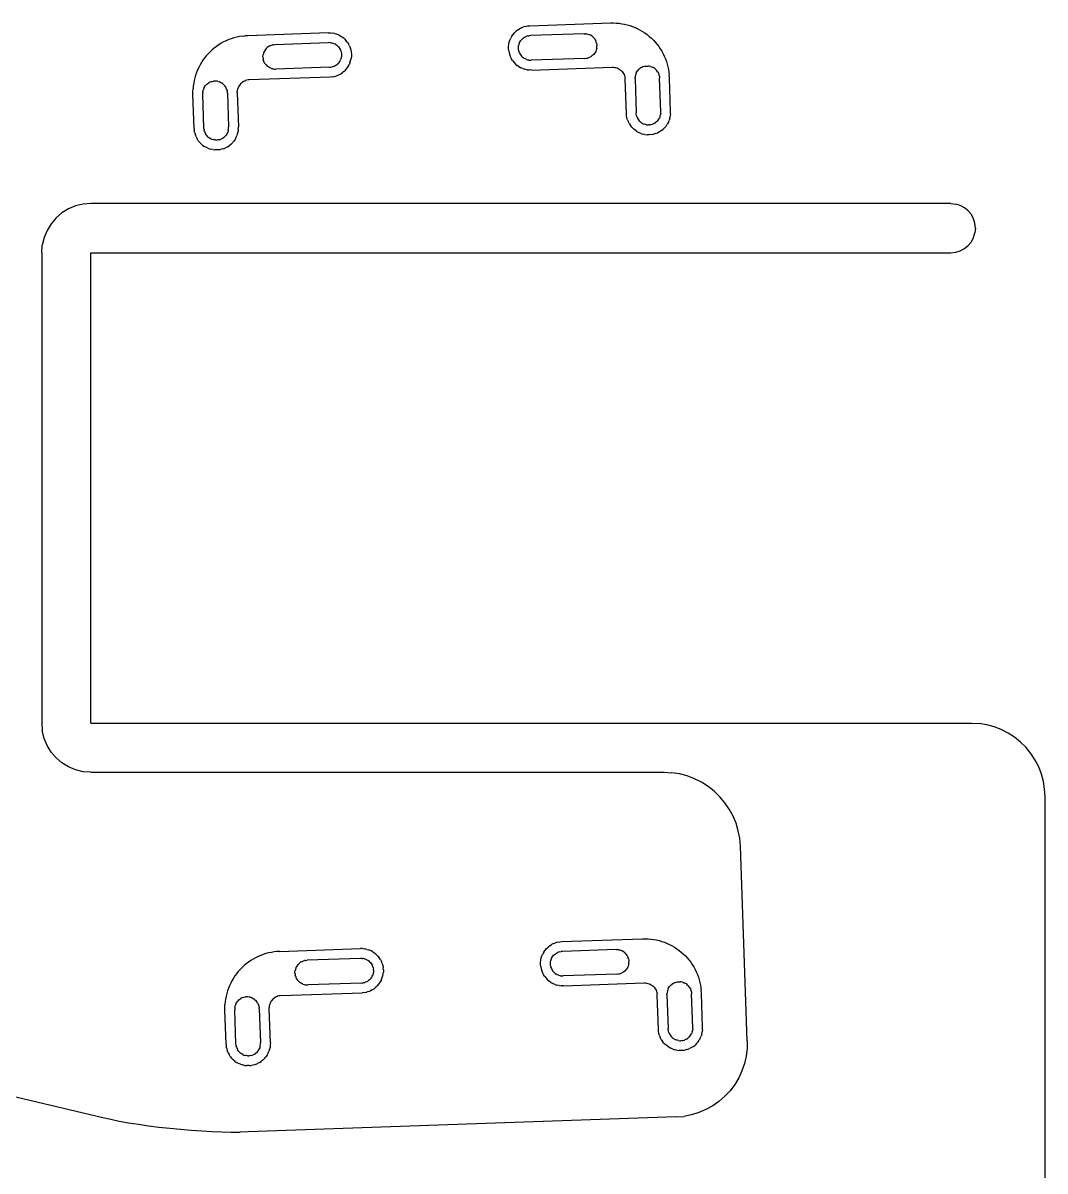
# Model space of a CAD drawing. Extents: x -45 to 62, y -48 to 31.
# Drawn here: x -27.38 to -6.58, y -13.68 to 9.67 of the extents above; entities that cross this region are included whole.
import ezdxf

# ---------------------------------------------------------------- set-up
doc = ezdxf.new("R2010")
doc.units = 0

msp = doc.modelspace()

# ---------------------------------------------------------------- linework, layer by layer
for p, q in [((-17.237, 9.576), (-17.276, 9.555)), ((-17.237, 9.576), (-17.196, 9.592)), ((-17.154, 9.604), (-17.196, 9.592)), ((-17.154, 9.604), (-17.11, 9.612)), ((-17.11, 9.612), (-17.066, 9.616)), ((-17.066, 9.616), (-15.422, 9.673)), ((-15.422, 9.673), (-15.366, 9.674)), ((-15.366, 9.674), (-15.309, 9.672)), ((-15.309, 9.672), (-15.252, 9.667)), ((-15.252, 9.667), (-15.196, 9.659)), ((-15.196, 9.659), (-15.141, 9.648)), ((-15.141, 9.648), (-15.085, 9.635)), ((-15.085, 9.635), (-15.031, 9.619)), ((-15.031, 9.619), (-14.977, 9.601)), ((-14.977, 9.601), (-14.925, 9.58)), ((-14.925, 9.58), (-14.873, 9.556)), ((-23.141, 9.354), (-23.194, 9.334)), ((-23.087, 9.371), (-23.141, 9.354)), ((-23.032, 9.385), (-23.087, 9.371)), ((-22.977, 9.397), (-23.032, 9.385)), ((-22.921, 9.406), (-22.977, 9.397)), ((-22.921, 9.406), (-22.864, 9.412)), ((-22.808, 9.415), (-22.864, 9.412)), ((-21.164, 9.473), (-22.808, 9.415)), ((-21.164, 9.473), (-21.12, 9.472)), ((-21.12, 9.472), (-21.076, 9.467)), ((-21.032, 9.458), (-21.076, 9.467)), ((-21.032, 9.458), (-20.991, 9.444)), ((-20.95, 9.427), (-20.991, 9.444)), ((-20.95, 9.427), (-20.911, 9.406)), ((-20.911, 9.406), (-20.875, 9.381)), ((-20.841, 9.352), (-20.875, 9.381)), ((-20.841, 9.352), (-20.81, 9.32)), ((-17.472, 9.324), (-17.455, 9.364)), ((-17.433, 9.403), (-17.455, 9.364)), ((-17.433, 9.403), (-17.408, 9.439)), ((-17.408, 9.439), (-17.38, 9.473)), ((-17.38, 9.473), (-17.348, 9.504)), ((-17.313, 9.531), (-17.348, 9.504)), ((-17.313, 9.531), (-17.276, 9.555)), ((-17.233, 9.336), (-17.216, 9.353)), ((-17.216, 9.353), (-17.196, 9.369)), ((-17.196, 9.369), (-17.176, 9.382)), ((-17.176, 9.382), (-17.154, 9.393)), ((-17.131, 9.402), (-17.154, 9.393)), ((-17.108, 9.409), (-17.131, 9.402)), ((-17.108, 9.409), (-17.084, 9.414)), ((-17.054, 9.416), (-17.084, 9.414)), ((-15.965, 9.454), (-17.054, 9.416)), ((-15.965, 9.454), (-15.935, 9.454)), ((-15.911, 9.451), (-15.935, 9.454)), ((-15.911, 9.451), (-15.887, 9.446)), ((-15.887, 9.446), (-15.864, 9.438)), ((-15.864, 9.438), (-15.841, 9.429)), ((-15.82, 9.417), (-15.841, 9.429)), ((-15.8, 9.403), (-15.82, 9.417)), ((-15.8, 9.403), (-15.781, 9.387)), ((-15.764, 9.37), (-15.781, 9.387)), ((-15.748, 9.35), (-15.764, 9.37)), ((-15.735, 9.33), (-15.748, 9.35)), ((-14.873, 9.556), (-14.823, 9.53)), ((-14.823, 9.53), (-14.774, 9.501)), ((-14.774, 9.501), (-14.727, 9.47)), ((-14.727, 9.47), (-14.681, 9.437)), ((-14.681, 9.437), (-14.637, 9.401)), ((-14.637, 9.401), (-14.594, 9.364)), ((-14.594, 9.364), (-14.554, 9.324)), ((-23.531, 9.128), (-23.572, 9.089)), ((-23.487, 9.164), (-23.531, 9.128)), ((-23.442, 9.198), (-23.487, 9.164)), ((-23.395, 9.23), (-23.442, 9.198)), ((-23.347, 9.26), (-23.395, 9.23)), ((-23.297, 9.287), (-23.347, 9.26)), ((-23.246, 9.312), (-23.297, 9.287)), ((-23.194, 9.334), (-23.246, 9.312)), ((-22.46, 9.116), (-22.472, 9.095)), ((-22.446, 9.136), (-22.46, 9.116)), ((-22.43, 9.155), (-22.446, 9.136)), ((-22.43, 9.155), (-22.412, 9.172)), ((-22.393, 9.187), (-22.412, 9.172)), ((-22.373, 9.201), (-22.393, 9.187)), ((-22.373, 9.201), (-22.351, 9.212)), ((-22.351, 9.212), (-22.328, 9.221)), ((-22.328, 9.221), (-22.305, 9.228)), ((-22.28, 9.232), (-22.305, 9.228)), ((-22.28, 9.232), (-22.251, 9.235)), ((-22.251, 9.235), (-21.162, 9.273)), ((-21.132, 9.272), (-21.162, 9.273)), ((-21.108, 9.269), (-21.132, 9.272)), ((-21.108, 9.269), (-21.084, 9.264)), ((-21.061, 9.257), (-21.084, 9.264)), ((-21.061, 9.257), (-21.038, 9.247)), ((-21.017, 9.235), (-21.038, 9.247)), ((-21.017, 9.235), (-20.996, 9.221)), ((-20.978, 9.206), (-20.996, 9.221)), ((-20.978, 9.206), (-20.961, 9.188)), ((-20.961, 9.188), (-20.945, 9.169)), ((-20.945, 9.169), (-20.932, 9.148)), ((-20.932, 9.148), (-20.921, 9.127)), ((-20.912, 9.104), (-20.921, 9.127)), ((-20.783, 9.286), (-20.81, 9.32)), ((-20.783, 9.286), (-20.759, 9.249)), ((-20.739, 9.21), (-20.759, 9.249)), ((-20.739, 9.21), (-20.722, 9.169)), ((-20.722, 9.169), (-20.71, 9.126)), ((-20.71, 9.126), (-20.702, 9.083)), ((-17.5, 9.194), (-17.495, 9.238)), ((-17.5, 9.15), (-17.5, 9.194)), ((-17.497, 9.106), (-17.5, 9.15)), ((-17.495, 9.238), (-17.485, 9.282)), ((-17.485, 9.282), (-17.472, 9.324)), ((-17.3, 9.182), (-17.297, 9.206)), ((-17.3, 9.157), (-17.3, 9.182)), ((-17.298, 9.133), (-17.3, 9.157)), ((-17.294, 9.109), (-17.298, 9.133)), ((-17.297, 9.206), (-17.292, 9.23)), ((-17.294, 9.109), (-17.287, 9.085)), ((-17.284, 9.254), (-17.292, 9.23)), ((-17.284, 9.254), (-17.275, 9.276)), ((-17.275, 9.276), (-17.263, 9.297)), ((-17.263, 9.297), (-17.249, 9.318)), ((-17.249, 9.318), (-17.233, 9.336)), ((-15.735, 9.33), (-15.724, 9.308)), ((-15.717, 9.117), (-15.727, 9.094)), ((-15.715, 9.285), (-15.724, 9.308)), ((-15.71, 9.14), (-15.717, 9.117)), ((-15.708, 9.262), (-15.715, 9.285)), ((-15.705, 9.164), (-15.71, 9.14)), ((-15.708, 9.262), (-15.704, 9.238)), ((-15.705, 9.164), (-15.702, 9.189)), ((-15.704, 9.238), (-15.702, 9.213)), ((-15.702, 9.189), (-15.702, 9.213)), ((-14.554, 9.324), (-14.515, 9.282)), ((-14.515, 9.282), (-14.479, 9.239)), ((-14.479, 9.239), (-14.445, 9.194)), ((-14.445, 9.194), (-14.413, 9.147)), ((-14.413, 9.147), (-14.383, 9.099)), ((-23.719, 8.916), (-23.75, 8.869)), ((-23.685, 8.962), (-23.719, 8.916)), ((-23.65, 9.006), (-23.685, 8.962)), ((-23.612, 9.049), (-23.65, 9.006)), ((-23.572, 9.089), (-23.612, 9.049)), ((-22.497, 9), (-22.494, 9.025)), ((-22.497, 8.976), (-22.497, 9)), ((-22.497, 8.976), (-22.495, 8.951)), ((-22.495, 8.951), (-22.49, 8.927)), ((-22.489, 9.049), (-22.494, 9.025)), ((-22.484, 8.904), (-22.49, 8.927)), ((-22.481, 9.072), (-22.489, 9.049)), ((-22.475, 8.881), (-22.484, 8.904)), ((-22.481, 9.072), (-22.472, 9.095)), ((-22.463, 8.859), (-22.475, 8.881)), ((-20.95, 8.871), (-20.936, 8.892)), ((-20.936, 8.892), (-20.924, 8.913)), ((-20.924, 8.913), (-20.914, 8.935)), ((-20.907, 8.959), (-20.914, 8.935)), ((-20.912, 9.104), (-20.905, 9.08)), ((-20.907, 8.959), (-20.902, 8.983)), ((-20.905, 9.08), (-20.9, 9.056)), ((-20.899, 9.007), (-20.902, 8.983)), ((-20.9, 9.056), (-20.898, 9.032)), ((-20.898, 9.032), (-20.899, 9.007)), ((-20.727, 8.865), (-20.713, 8.907)), ((-20.713, 8.907), (-20.704, 8.951)), ((-20.699, 8.995), (-20.704, 8.951)), ((-20.702, 9.083), (-20.698, 9.039)), ((-20.698, 9.039), (-20.699, 8.995)), ((-17.497, 9.106), (-17.489, 9.063)), ((-17.489, 9.063), (-17.476, 9.02)), ((-17.476, 9.02), (-17.46, 8.979)), ((-17.46, 8.979), (-17.44, 8.94)), ((-17.416, 8.903), (-17.44, 8.94)), ((-17.416, 8.903), (-17.388, 8.869)), ((-17.278, 9.062), (-17.287, 9.085)), ((-17.278, 9.062), (-17.267, 9.041)), ((-17.267, 9.041), (-17.253, 9.02)), ((-17.253, 9.02), (-17.238, 9.001)), ((-17.238, 9.001), (-17.221, 8.983)), ((-17.221, 8.983), (-17.202, 8.968)), ((-17.202, 8.968), (-17.182, 8.954)), ((-17.16, 8.942), (-17.182, 8.954)), ((-17.138, 8.932), (-17.16, 8.942)), ((-17.138, 8.932), (-17.115, 8.925)), ((-17.091, 8.92), (-17.115, 8.925)), ((-17.091, 8.92), (-17.066, 8.917)), ((-17.066, 8.917), (-17.037, 8.916)), ((-15.947, 8.954), (-17.037, 8.916)), ((-15.947, 8.954), (-15.918, 8.957)), ((-15.918, 8.957), (-15.894, 8.961)), ((-15.894, 8.961), (-15.87, 8.968)), ((-15.87, 8.968), (-15.848, 8.977)), ((-15.826, 8.988), (-15.848, 8.977)), ((-15.805, 9.002), (-15.826, 8.988)), ((-15.786, 9.017), (-15.805, 9.002)), ((-15.768, 9.034), (-15.786, 9.017)), ((-15.753, 9.053), (-15.768, 9.034)), ((-15.739, 9.073), (-15.753, 9.053)), ((-15.727, 9.094), (-15.739, 9.073)), ((-14.383, 9.099), (-14.356, 9.049)), ((-14.356, 9.049), (-14.331, 8.998)), ((-14.331, 8.998), (-14.309, 8.946)), ((-14.309, 8.946), (-14.289, 8.893)), ((-14.289, 8.893), (-14.272, 8.838)), ((-23.849, 8.665), (-23.868, 8.612)), ((-23.828, 8.718), (-23.849, 8.665)), ((-23.804, 8.77), (-23.828, 8.718)), ((-23.778, 8.82), (-23.804, 8.77)), ((-23.75, 8.869), (-23.778, 8.82)), ((-22.45, 8.839), (-22.463, 8.859)), ((-22.435, 8.819), (-22.45, 8.839)), ((-22.435, 8.819), (-22.418, 8.802)), ((-22.399, 8.786), (-22.418, 8.802)), ((-22.379, 8.772), (-22.399, 8.786)), ((-22.357, 8.76), (-22.379, 8.772)), ((-22.335, 8.751), (-22.357, 8.76)), ((-22.335, 8.751), (-22.312, 8.743)), ((-22.288, 8.738), (-22.312, 8.743)), ((-22.288, 8.738), (-22.263, 8.735)), ((-22.263, 8.735), (-22.234, 8.735)), ((-21.144, 8.773), (-22.234, 8.735)), ((-21.144, 8.773), (-21.115, 8.775)), ((-21.115, 8.775), (-21.091, 8.78)), ((-21.067, 8.787), (-21.091, 8.78)), ((-21.067, 8.787), (-21.045, 8.796)), ((-21.023, 8.807), (-21.045, 8.796)), ((-21.023, 8.807), (-21.002, 8.82)), ((-21.002, 8.82), (-20.983, 8.836)), ((-20.965, 8.853), (-20.983, 8.836)), ((-20.965, 8.853), (-20.95, 8.871)), ((-20.922, 8.634), (-20.885, 8.658)), ((-20.851, 8.685), (-20.885, 8.658)), ((-20.851, 8.685), (-20.819, 8.716)), ((-20.819, 8.716), (-20.79, 8.75)), ((-20.79, 8.75), (-20.765, 8.786)), ((-20.765, 8.786), (-20.744, 8.825)), ((-20.727, 8.865), (-20.744, 8.825)), ((-17.388, 8.869), (-17.357, 8.837)), ((-17.357, 8.837), (-17.324, 8.808)), ((-17.287, 8.783), (-17.324, 8.808)), ((-17.287, 8.783), (-17.249, 8.762)), ((-17.208, 8.745), (-17.249, 8.762)), ((-17.208, 8.745), (-17.166, 8.731)), ((-17.123, 8.722), (-17.166, 8.731)), ((-17.123, 8.722), (-17.079, 8.717)), ((-17.035, 8.716), (-17.079, 8.717)), ((-17.035, 8.716), (-15.391, 8.774)), ((-15.391, 8.774), (-15.366, 8.773)), ((-15.366, 8.773), (-15.341, 8.771)), ((-15.341, 8.771), (-15.316, 8.765)), ((-15.316, 8.765), (-15.293, 8.758)), ((-15.293, 8.758), (-15.27, 8.748)), ((-15.27, 8.748), (-15.248, 8.736)), ((-15.248, 8.736), (-15.227, 8.722)), ((-15.227, 8.722), (-15.208, 8.705)), ((-15.208, 8.705), (-15.191, 8.687)), ((-15.191, 8.687), (-15.175, 8.668)), ((-15.175, 8.668), (-15.161, 8.647)), ((-15.161, 8.647), (-15.15, 8.625)), ((-14.902, 8.658), (-14.911, 8.636)), ((-14.902, 8.658), (-14.89, 8.68)), ((-14.89, 8.68), (-14.876, 8.7)), ((-14.86, 8.719), (-14.876, 8.7)), ((-14.843, 8.736), (-14.86, 8.719)), ((-14.843, 8.736), (-14.823, 8.751)), ((-14.803, 8.765), (-14.823, 8.751)), ((-14.803, 8.765), (-14.781, 8.776)), ((-14.758, 8.785), (-14.781, 8.776)), ((-14.758, 8.785), (-14.735, 8.792)), ((-14.735, 8.792), (-14.711, 8.796)), ((-14.711, 8.796), (-14.686, 8.798)), ((-14.686, 8.798), (-14.662, 8.798)), ((-14.637, 8.795), (-14.662, 8.798)), ((-14.613, 8.79), (-14.637, 8.795)), ((-14.613, 8.79), (-14.59, 8.782)), ((-14.59, 8.782), (-14.568, 8.773)), ((-14.546, 8.761), (-14.568, 8.773)), ((-14.526, 8.747), (-14.546, 8.761)), ((-14.507, 8.731), (-14.526, 8.747)), ((-14.507, 8.731), (-14.49, 8.714)), ((-14.475, 8.694), (-14.49, 8.714)), ((-14.461, 8.674), (-14.475, 8.694)), ((-14.461, 8.674), (-14.45, 8.652)), ((-14.45, 8.652), (-14.441, 8.629)), ((-14.272, 8.838), (-14.258, 8.784)), ((-14.258, 8.784), (-14.246, 8.728)), ((-14.246, 8.728), (-14.237, 8.672)), ((-14.237, 8.672), (-14.231, 8.616)), ((-23.907, 8.447), (-23.915, 8.39)), ((-23.897, 8.502), (-23.907, 8.447)), ((-23.884, 8.557), (-23.897, 8.502)), ((-23.868, 8.612), (-23.884, 8.557)), ((-23.655, 8.412), (-23.671, 8.393)), ((-23.655, 8.412), (-23.637, 8.429)), ((-23.637, 8.429), (-23.618, 8.444)), ((-23.618, 8.444), (-23.598, 8.457)), ((-23.576, 8.469), (-23.598, 8.457)), ((-23.553, 8.478), (-23.576, 8.469)), ((-23.553, 8.478), (-23.529, 8.484)), ((-23.529, 8.484), (-23.505, 8.489)), ((-23.481, 8.491), (-23.505, 8.489)), ((-23.456, 8.491), (-23.481, 8.491)), ((-23.432, 8.488), (-23.456, 8.491)), ((-23.408, 8.483), (-23.432, 8.488)), ((-23.408, 8.483), (-23.385, 8.475)), ((-23.362, 8.466), (-23.385, 8.475)), ((-23.362, 8.466), (-23.341, 8.454)), ((-23.321, 8.44), (-23.341, 8.454)), ((-23.321, 8.44), (-23.302, 8.424)), ((-23.302, 8.424), (-23.285, 8.406)), ((-22.97, 8.416), (-22.984, 8.395)), ((-22.954, 8.435), (-22.97, 8.416)), ((-22.936, 8.452), (-22.954, 8.435)), ((-22.916, 8.468), (-22.936, 8.452)), ((-22.895, 8.482), (-22.916, 8.468)), ((-22.873, 8.493), (-22.895, 8.482)), ((-22.873, 8.493), (-22.85, 8.502)), ((-22.826, 8.509), (-22.85, 8.502)), ((-22.801, 8.514), (-22.826, 8.509)), ((-22.776, 8.516), (-22.801, 8.514)), ((-21.132, 8.573), (-22.776, 8.516)), ((-21.088, 8.577), (-21.132, 8.573)), ((-21.088, 8.577), (-21.045, 8.585)), ((-21.045, 8.585), (-21.003, 8.597)), ((-20.961, 8.613), (-21.003, 8.597)), ((-20.922, 8.634), (-20.961, 8.613)), ((-15.15, 8.625), (-15.141, 8.601)), ((-15.141, 8.601), (-15.134, 8.577)), ((-15.134, 8.577), (-15.129, 8.553)), ((-15.127, 8.528), (-15.129, 8.553)), ((-15.103, 7.833), (-15.127, 8.528)), ((-14.924, 8.589), (-14.927, 8.564)), ((-14.927, 8.535), (-14.927, 8.564)), ((-14.927, 8.535), (-14.903, 7.845)), ((-14.919, 8.613), (-14.924, 8.589)), ((-14.911, 8.636), (-14.919, 8.613)), ((-14.434, 8.606), (-14.441, 8.629)), ((-14.434, 8.606), (-14.43, 8.582)), ((-14.43, 8.582), (-14.427, 8.552)), ((-14.403, 7.863), (-14.427, 8.552)), ((-14.228, 8.559), (-14.231, 8.616)), ((-14.203, 7.865), (-14.228, 8.559)), ((-23.922, 8.277), (-23.92, 8.334)), ((-23.922, 8.221), (-23.922, 8.277)), ((-23.897, 7.526), (-23.922, 8.221)), ((-23.915, 8.39), (-23.92, 8.334)), ((-23.722, 8.228), (-23.721, 8.257)), ((-23.698, 7.538), (-23.722, 8.228)), ((-23.719, 8.282), (-23.721, 8.257)), ((-23.719, 8.282), (-23.714, 8.305)), ((-23.706, 8.329), (-23.714, 8.305)), ((-23.696, 8.351), (-23.706, 8.329)), ((-23.696, 8.351), (-23.685, 8.373)), ((-23.685, 8.373), (-23.671, 8.393)), ((-23.269, 8.387), (-23.285, 8.406)), ((-23.256, 8.367), (-23.269, 8.387)), ((-23.256, 8.367), (-23.245, 8.345)), ((-23.236, 8.322), (-23.245, 8.345)), ((-23.236, 8.322), (-23.229, 8.299)), ((-23.229, 8.299), (-23.225, 8.275)), ((-23.222, 8.245), (-23.225, 8.275)), ((-23.222, 8.245), (-23.198, 7.555)), ((-23.019, 8.302), (-23.022, 8.277)), ((-23.022, 8.252), (-23.022, 8.277)), ((-23.022, 8.252), (-22.998, 7.558)), ((-23.014, 8.326), (-23.019, 8.302)), ((-23.006, 8.35), (-23.014, 8.326)), ((-22.996, 8.373), (-23.006, 8.35)), ((-22.984, 8.395), (-22.996, 8.373)), ((-15.099, 7.789), (-15.103, 7.833)), ((-15.091, 7.746), (-15.099, 7.789)), ((-15.079, 7.703), (-15.091, 7.746)), ((-14.901, 7.816), (-14.903, 7.845)), ((-14.896, 7.792), (-14.901, 7.816)), ((-14.889, 7.768), (-14.896, 7.792)), ((-14.889, 7.768), (-14.88, 7.745)), ((-14.88, 7.745), (-14.869, 7.724)), ((-14.869, 7.724), (-14.856, 7.703)), ((-14.455, 7.697), (-14.441, 7.717)), ((-14.441, 7.717), (-14.429, 7.739)), ((-14.419, 7.761), (-14.429, 7.739)), ((-14.412, 7.785), (-14.419, 7.761)), ((-14.412, 7.785), (-14.407, 7.809)), ((-14.404, 7.833), (-14.407, 7.809)), ((-14.404, 7.833), (-14.403, 7.863)), ((-14.218, 7.733), (-14.232, 7.691)), ((-14.218, 7.733), (-14.209, 7.777)), ((-14.204, 7.82), (-14.209, 7.777)), ((-14.204, 7.82), (-14.203, 7.865)), ((-23.897, 7.526), (-23.894, 7.482)), ((-23.886, 7.439), (-23.894, 7.482)), ((-23.695, 7.509), (-23.698, 7.538)), ((-23.695, 7.509), (-23.691, 7.485)), ((-23.684, 7.461), (-23.691, 7.485)), ((-23.206, 7.478), (-23.214, 7.454)), ((-23.206, 7.478), (-23.201, 7.502)), ((-23.201, 7.502), (-23.198, 7.526)), ((-23.198, 7.526), (-23.198, 7.555)), ((-22.999, 7.513), (-23.004, 7.469)), ((-22.999, 7.513), (-22.998, 7.558)), ((-15.079, 7.703), (-15.063, 7.662)), ((-15.042, 7.623), (-15.063, 7.662)), ((-15.042, 7.623), (-15.018, 7.586)), ((-14.991, 7.551), (-15.018, 7.586)), ((-14.991, 7.551), (-14.971, 7.531)), ((-14.971, 7.531), (-14.96, 7.52)), ((-14.926, 7.491), (-14.96, 7.52)), ((-14.89, 7.466), (-14.926, 7.491)), ((-14.856, 7.703), (-14.84, 7.684)), ((-14.827, 7.67), (-14.84, 7.684)), ((-14.827, 7.67), (-14.823, 7.666)), ((-14.823, 7.666), (-14.805, 7.65)), ((-14.805, 7.65), (-14.785, 7.637)), ((-14.785, 7.637), (-14.763, 7.625)), ((-14.763, 7.625), (-14.741, 7.615)), ((-14.717, 7.608), (-14.741, 7.615)), ((-14.693, 7.602), (-14.717, 7.608)), ((-14.693, 7.602), (-14.669, 7.6)), ((-14.669, 7.6), (-14.644, 7.599)), ((-14.62, 7.601), (-14.644, 7.599)), ((-14.62, 7.601), (-14.596, 7.606)), ((-14.596, 7.606), (-14.572, 7.613)), ((-14.55, 7.622), (-14.572, 7.613)), ((-14.528, 7.633), (-14.55, 7.622)), ((-14.528, 7.633), (-14.507, 7.646)), ((-14.488, 7.661), (-14.507, 7.646)), ((-14.47, 7.679), (-14.488, 7.661)), ((-14.47, 7.679), (-14.455, 7.697)), ((-14.39, 7.484), (-14.427, 7.46)), ((-14.39, 7.484), (-14.356, 7.511)), ((-14.324, 7.542), (-14.356, 7.511)), ((-14.324, 7.542), (-14.295, 7.576)), ((-14.295, 7.576), (-14.27, 7.612)), ((-14.249, 7.651), (-14.27, 7.612)), ((-14.249, 7.651), (-14.232, 7.691)), ((-23.886, 7.439), (-23.873, 7.396)), ((-23.857, 7.355), (-23.873, 7.396)), ((-23.857, 7.355), (-23.837, 7.316)), ((-23.813, 7.279), (-23.837, 7.316)), ((-23.813, 7.279), (-23.785, 7.244)), ((-23.785, 7.244), (-23.755, 7.213)), ((-23.684, 7.461), (-23.675, 7.438)), ((-23.675, 7.438), (-23.664, 7.416)), ((-23.65, 7.396), (-23.664, 7.416)), ((-23.635, 7.377), (-23.65, 7.396)), ((-23.618, 7.359), (-23.635, 7.377)), ((-23.618, 7.359), (-23.599, 7.343)), ((-23.599, 7.343), (-23.579, 7.329)), ((-23.558, 7.318), (-23.579, 7.329)), ((-23.558, 7.318), (-23.535, 7.308)), ((-23.535, 7.308), (-23.512, 7.3)), ((-23.488, 7.295), (-23.512, 7.3)), ((-23.463, 7.293), (-23.488, 7.295)), ((-23.463, 7.293), (-23.439, 7.292)), ((-23.415, 7.294), (-23.439, 7.292)), ((-23.39, 7.299), (-23.415, 7.294)), ((-23.39, 7.299), (-23.367, 7.305)), ((-23.367, 7.305), (-23.344, 7.315)), ((-23.322, 7.326), (-23.344, 7.315)), ((-23.302, 7.339), (-23.322, 7.326)), ((-23.283, 7.354), (-23.302, 7.339)), ((-23.265, 7.371), (-23.283, 7.354)), ((-23.261, 7.376), (-23.265, 7.371)), ((-23.261, 7.376), (-23.249, 7.39)), ((-23.235, 7.41), (-23.249, 7.39)), ((-23.223, 7.432), (-23.235, 7.41)), ((-23.214, 7.454), (-23.223, 7.432)), ((-23.119, 7.235), (-23.109, 7.247)), ((-23.109, 7.247), (-23.09, 7.269)), ((-23.065, 7.305), (-23.09, 7.269)), ((-23.065, 7.305), (-23.044, 7.344)), ((-23.044, 7.344), (-23.026, 7.384)), ((-23.013, 7.426), (-23.026, 7.384)), ((-23.013, 7.426), (-23.004, 7.469)), ((-14.89, 7.466), (-14.851, 7.445)), ((-14.811, 7.427), (-14.851, 7.445)), ((-14.811, 7.427), (-14.769, 7.414)), ((-14.725, 7.405), (-14.769, 7.414)), ((-14.725, 7.405), (-14.682, 7.4)), ((-14.637, 7.399), (-14.682, 7.4)), ((-14.593, 7.403), (-14.637, 7.399)), ((-14.593, 7.403), (-14.55, 7.411)), ((-14.508, 7.423), (-14.55, 7.411)), ((-14.508, 7.423), (-14.466, 7.439)), ((-14.427, 7.46), (-14.466, 7.439)), ((-23.721, 7.184), (-23.755, 7.213)), ((-23.721, 7.184), (-23.684, 7.159)), ((-23.646, 7.138), (-23.684, 7.159)), ((-23.605, 7.12), (-23.646, 7.138)), ((-23.605, 7.12), (-23.563, 7.107)), ((-23.52, 7.098), (-23.563, 7.107)), ((-23.52, 7.098), (-23.476, 7.093)), ((-23.432, 7.092), (-23.476, 7.093)), ((-23.388, 7.096), (-23.432, 7.092)), ((-23.388, 7.096), (-23.345, 7.104)), ((-23.302, 7.116), (-23.345, 7.104)), ((-23.302, 7.116), (-23.261, 7.132)), ((-23.222, 7.153), (-23.261, 7.132)), ((-23.222, 7.153), (-23.185, 7.177)), ((-23.15, 7.204), (-23.185, 7.177)), ((-23.119, 7.235), (-23.15, 7.204)), ((-26.454, 5.891), (-26.588, 5.809)), ((-26.309, 5.951), (-26.454, 5.891)), ((-26.156, 5.988), (-26.309, 5.951)), ((-26, 6), (-26.156, 5.988)), ((-8.5, 6), (-26, 6)), ((-8.5, 6), (-8.402, 5.99)), ((-8.309, 5.962), (-8.402, 5.99)), ((-8.222, 5.916), (-8.309, 5.962)), ((-8.146, 5.854), (-8.222, 5.916)), ((-8.084, 5.778), (-8.146, 5.854)), ((-26.707, 5.707), (-26.809, 5.588)), ((-26.588, 5.809), (-26.707, 5.707)), ((-8.038, 5.691), (-8.084, 5.778)), ((-8.01, 5.598), (-8.038, 5.691)), ((-26.891, 5.454), (-26.951, 5.309)), ((-26.809, 5.588), (-26.891, 5.454)), ((-8.038, 5.309), (-8.01, 5.402)), ((-8, 5.5), (-8.01, 5.598)), ((-8, 5.5), (-8.01, 5.402)), ((-27, 5), (-26.988, 5.156)), ((-26.951, 5.309), (-26.988, 5.156)), ((-8.222, 5.084), (-8.146, 5.146)), ((-8.146, 5.146), (-8.084, 5.222)), ((-8.084, 5.222), (-8.038, 5.309)), ((-27, 5), (-27, -4.57)), ((-26, -4.57), (-26, 5)), ((-26, 5), (-8.5, 5)), ((-8.5, 5), (-8.402, 5.01)), ((-8.402, 5.01), (-8.309, 5.038)), ((-8.309, 5.038), (-8.222, 5.084)), ((-27, -4.57), (-26.988, -4.726)), ((-26, -4.57), (-8.084, -4.57)), ((-8.084, -4.57), (-7.927, -4.578)), ((-7.772, -4.603), (-7.927, -4.578)), ((-7.621, -4.643), (-7.772, -4.603)), ((-7.474, -4.7), (-7.621, -4.643)), ((-26.951, -4.879), (-26.988, -4.726)), ((-26.891, -5.024), (-26.951, -4.879)), ((-7.334, -4.771), (-7.474, -4.7)), ((-7.203, -4.856), (-7.334, -4.771)), ((-7.081, -4.955), (-7.203, -4.856)), ((-26.809, -5.158), (-26.891, -5.024)), ((-6.97, -5.066), (-7.081, -4.955)), ((-6.871, -5.188), (-6.97, -5.066)), ((-26.707, -5.277), (-26.809, -5.158)), ((-26.588, -5.379), (-26.707, -5.277)), ((-6.785, -5.32), (-6.871, -5.188)), ((-6.714, -5.46), (-6.785, -5.32)), ((-26.454, -5.461), (-26.588, -5.379)), ((-26.309, -5.521), (-26.454, -5.461)), ((-26.156, -5.558), (-26.309, -5.521)), ((-26, -5.57), (-26.156, -5.558)), ((-26, -5.57), (-14.334, -5.57)), ((-14.334, -5.57), (-14.177, -5.578)), ((-14.021, -5.603), (-14.177, -5.578)), ((-13.868, -5.643), (-14.021, -5.603)), ((-6.658, -5.606), (-6.714, -5.46)), ((-13.719, -5.7), (-13.868, -5.643)), ((-13.577, -5.771), (-13.719, -5.7)), ((-13.442, -5.856), (-13.577, -5.771)), ((-6.617, -5.758), (-6.658, -5.606)), ((-6.592, -5.913), (-6.617, -5.758)), ((-13.317, -5.955), (-13.442, -5.856)), ((-13.202, -6.066), (-13.317, -5.955)), ((-13.099, -6.188), (-13.202, -6.066)), ((-6.584, -6.07), (-6.592, -5.913)), ((-6.584, -42.609), (-6.584, -6.07)), ((-13.009, -6.32), (-13.099, -6.188)), ((-12.932, -6.459), (-13.009, -6.32)), ((-12.871, -6.606), (-12.932, -6.459)), ((-12.825, -6.757), (-12.871, -6.606)), ((-12.795, -6.912), (-12.825, -6.757)), ((-12.781, -7.069), (-12.795, -6.912)), ((-12.643, -11.03), (-12.781, -7.069)), ((-41.37, -8.898), (-25.757, -12.592)), ((-16.663, -9.097), (-16.697, -9.125)), ((-16.663, -9.097), (-16.626, -9.073)), ((-16.587, -9.053), (-16.626, -9.073)), ((-16.587, -9.053), (-16.546, -9.037)), ((-16.503, -9.025), (-16.546, -9.037)), ((-16.503, -9.025), (-16.46, -9.017)), ((-16.46, -9.017), (-16.416, -9.013)), ((-16.416, -9.013), (-14.772, -8.955)), ((-14.772, -8.955), (-14.715, -8.955)), ((-14.715, -8.955), (-14.658, -8.957)), ((-14.658, -8.957), (-14.602, -8.962)), ((-14.602, -8.962), (-14.546, -8.97)), ((-14.546, -8.97), (-14.49, -8.98)), ((-14.49, -8.98), (-14.435, -8.993)), ((-14.435, -8.993), (-14.38, -9.009)), ((-14.38, -9.009), (-14.327, -9.028)), ((-14.327, -9.028), (-14.274, -9.049)), ((-14.274, -9.049), (-14.223, -9.073)), ((-14.223, -9.073), (-14.173, -9.099)), ((-14.173, -9.099), (-14.124, -9.128)), ((-22.647, -9.341), (-22.697, -9.369)), ((-22.596, -9.317), (-22.647, -9.341)), ((-22.544, -9.294), (-22.596, -9.317)), ((-22.49, -9.275), (-22.544, -9.294)), ((-22.436, -9.258), (-22.49, -9.275)), ((-22.382, -9.243), (-22.436, -9.258)), ((-22.326, -9.232), (-22.382, -9.243)), ((-22.27, -9.223), (-22.326, -9.232)), ((-22.214, -9.217), (-22.27, -9.223)), ((-22.157, -9.213), (-22.214, -9.217)), ((-22.157, -9.213), (-20.513, -9.156)), ((-20.469, -9.157), (-20.513, -9.156)), ((-20.469, -9.157), (-20.425, -9.162)), ((-20.382, -9.171), (-20.425, -9.162)), ((-20.382, -9.171), (-20.34, -9.184)), ((-20.299, -9.201), (-20.34, -9.184)), ((-20.261, -9.223), (-20.299, -9.201)), ((-20.261, -9.223), (-20.224, -9.248)), ((-20.224, -9.248), (-20.191, -9.276)), ((-20.16, -9.308), (-20.191, -9.276)), ((-20.16, -9.308), (-20.132, -9.343)), ((-16.835, -9.347), (-16.821, -9.305)), ((-16.821, -9.305), (-16.804, -9.264)), ((-16.783, -9.226), (-16.804, -9.264)), ((-16.783, -9.226), (-16.758, -9.189)), ((-16.758, -9.189), (-16.729, -9.156)), ((-16.729, -9.156), (-16.697, -9.125)), ((-16.624, -9.353), (-16.612, -9.331)), ((-16.612, -9.331), (-16.598, -9.311)), ((-16.598, -9.311), (-16.583, -9.292)), ((-16.583, -9.292), (-16.565, -9.275)), ((-16.565, -9.275), (-16.546, -9.26)), ((-16.546, -9.26), (-16.525, -9.247)), ((-16.525, -9.247), (-16.504, -9.235)), ((-16.481, -9.226), (-16.504, -9.235)), ((-16.457, -9.219), (-16.481, -9.226)), ((-16.457, -9.219), (-16.433, -9.215)), ((-16.404, -9.213), (-16.433, -9.215)), ((-15.314, -9.175), (-16.404, -9.213)), ((-15.314, -9.175), (-15.285, -9.175)), ((-15.26, -9.178), (-15.285, -9.175)), ((-15.26, -9.178), (-15.237, -9.183)), ((-15.237, -9.183), (-15.213, -9.19)), ((-15.213, -9.19), (-15.191, -9.2)), ((-15.169, -9.212), (-15.191, -9.2)), ((-15.149, -9.226), (-15.169, -9.212)), ((-15.149, -9.226), (-15.13, -9.242)), ((-15.113, -9.259), (-15.13, -9.242)), ((-15.098, -9.278), (-15.113, -9.259)), ((-15.085, -9.299), (-15.098, -9.278)), ((-15.085, -9.299), (-15.073, -9.321)), ((-15.064, -9.343), (-15.073, -9.321)), ((-14.124, -9.128), (-14.076, -9.159)), ((-14.076, -9.159), (-14.03, -9.192)), ((-14.03, -9.192), (-13.986, -9.227)), ((-13.986, -9.227), (-13.944, -9.265)), ((-13.944, -9.265), (-13.903, -9.305)), ((-13.903, -9.305), (-13.865, -9.346)), ((-22.922, -9.539), (-22.962, -9.58)), ((-22.88, -9.501), (-22.922, -9.539)), ((-22.837, -9.465), (-22.88, -9.501)), ((-22.792, -9.43), (-22.837, -9.465)), ((-22.745, -9.398), (-22.792, -9.43)), ((-22.697, -9.369), (-22.745, -9.398)), ((-21.831, -9.557), (-21.838, -9.58)), ((-21.831, -9.557), (-21.821, -9.534)), ((-21.809, -9.513), (-21.821, -9.534)), ((-21.795, -9.492), (-21.809, -9.513)), ((-21.779, -9.474), (-21.795, -9.492)), ((-21.779, -9.474), (-21.762, -9.457)), ((-21.743, -9.441), (-21.762, -9.457)), ((-21.722, -9.428), (-21.743, -9.441)), ((-21.722, -9.428), (-21.7, -9.417)), ((-21.7, -9.417), (-21.678, -9.408)), ((-21.678, -9.408), (-21.654, -9.401)), ((-21.63, -9.397), (-21.654, -9.401)), ((-21.63, -9.397), (-21.601, -9.394)), ((-20.511, -9.356), (-21.601, -9.394)), ((-20.482, -9.356), (-20.511, -9.356)), ((-20.482, -9.356), (-20.457, -9.359)), ((-20.433, -9.364), (-20.457, -9.359)), ((-20.433, -9.364), (-20.41, -9.372)), ((-20.387, -9.381), (-20.41, -9.372)), ((-20.387, -9.381), (-20.366, -9.393)), ((-20.366, -9.393), (-20.346, -9.407)), ((-20.346, -9.407), (-20.327, -9.423)), ((-20.327, -9.423), (-20.31, -9.441)), ((-20.31, -9.441), (-20.295, -9.46)), ((-20.295, -9.46), (-20.281, -9.48)), ((-20.281, -9.48), (-20.27, -9.502)), ((-20.261, -9.525), (-20.27, -9.502)), ((-20.261, -9.525), (-20.254, -9.548)), ((-20.254, -9.548), (-20.25, -9.572)), ((-20.248, -9.597), (-20.25, -9.572)), ((-20.108, -9.38), (-20.132, -9.343)), ((-20.108, -9.38), (-20.088, -9.419)), ((-20.072, -9.46), (-20.088, -9.419)), ((-20.072, -9.46), (-20.059, -9.502)), ((-20.059, -9.502), (-20.051, -9.546)), ((-20.048, -9.59), (-20.051, -9.546)), ((-16.85, -9.478), (-16.849, -9.434)), ((-16.846, -9.522), (-16.85, -9.478)), ((-16.849, -9.434), (-16.844, -9.39)), ((-16.846, -9.522), (-16.838, -9.566)), ((-16.844, -9.39), (-16.835, -9.347)), ((-16.838, -9.566), (-16.826, -9.608)), ((-16.65, -9.471), (-16.649, -9.447)), ((-16.648, -9.496), (-16.65, -9.471)), ((-16.649, -9.447), (-16.646, -9.422)), ((-16.643, -9.52), (-16.648, -9.496)), ((-16.646, -9.422), (-16.641, -9.398)), ((-16.643, -9.52), (-16.636, -9.543)), ((-16.634, -9.375), (-16.641, -9.398)), ((-16.627, -9.566), (-16.636, -9.543)), ((-16.634, -9.375), (-16.624, -9.353)), ((-16.627, -9.566), (-16.616, -9.588)), ((-15.088, -9.556), (-15.102, -9.576)), ((-15.076, -9.534), (-15.088, -9.556)), ((-15.067, -9.512), (-15.076, -9.534)), ((-15.059, -9.488), (-15.067, -9.512)), ((-15.058, -9.367), (-15.064, -9.343)), ((-15.054, -9.464), (-15.059, -9.488)), ((-15.058, -9.367), (-15.053, -9.391)), ((-15.054, -9.464), (-15.051, -9.44)), ((-15.053, -9.391), (-15.051, -9.416)), ((-15.051, -9.44), (-15.051, -9.416)), ((-13.865, -9.346), (-13.828, -9.39)), ((-13.828, -9.39), (-13.794, -9.435)), ((-13.794, -9.435), (-13.762, -9.482)), ((-13.762, -9.482), (-13.732, -9.53)), ((-13.732, -9.53), (-13.705, -9.58)), ((-23.128, -9.809), (-23.154, -9.859)), ((-23.099, -9.76), (-23.128, -9.809)), ((-23.068, -9.712), (-23.099, -9.76)), ((-23.035, -9.667), (-23.068, -9.712)), ((-22.999, -9.622), (-23.035, -9.667)), ((-22.962, -9.58), (-22.999, -9.622)), ((-21.846, -9.628), (-21.843, -9.604)), ((-21.846, -9.653), (-21.846, -9.628)), ((-21.846, -9.653), (-21.844, -9.677)), ((-21.844, -9.677), (-21.84, -9.701)), ((-21.838, -9.58), (-21.843, -9.604)), ((-21.833, -9.725), (-21.84, -9.701)), ((-21.833, -9.725), (-21.824, -9.747)), ((-21.813, -9.769), (-21.824, -9.747)), ((-21.813, -9.769), (-21.8, -9.79)), ((-21.784, -9.809), (-21.8, -9.79)), ((-20.372, -9.822), (-20.352, -9.808)), ((-20.332, -9.793), (-20.352, -9.808)), ((-20.332, -9.793), (-20.315, -9.776)), ((-20.315, -9.776), (-20.299, -9.757)), ((-20.299, -9.757), (-20.285, -9.737)), ((-20.285, -9.737), (-20.273, -9.716)), ((-20.273, -9.716), (-20.264, -9.693)), ((-20.256, -9.67), (-20.264, -9.693)), ((-20.256, -9.67), (-20.251, -9.646)), ((-20.248, -9.621), (-20.251, -9.646)), ((-20.248, -9.597), (-20.248, -9.621)), ((-20.093, -9.804), (-20.115, -9.842)), ((-20.093, -9.804), (-20.076, -9.763)), ((-20.076, -9.763), (-20.063, -9.721)), ((-20.063, -9.721), (-20.053, -9.678)), ((-20.053, -9.678), (-20.048, -9.634)), ((-20.048, -9.59), (-20.048, -9.634)), ((-16.826, -9.608), (-16.809, -9.649)), ((-16.809, -9.649), (-16.789, -9.688)), ((-16.765, -9.726), (-16.789, -9.688)), ((-16.765, -9.726), (-16.738, -9.76)), ((-16.738, -9.76), (-16.707, -9.792)), ((-16.707, -9.792), (-16.673, -9.82)), ((-16.616, -9.588), (-16.603, -9.609)), ((-16.603, -9.609), (-16.587, -9.628)), ((-16.587, -9.628), (-16.57, -9.645)), ((-16.57, -9.645), (-16.552, -9.661)), ((-16.552, -9.661), (-16.531, -9.675)), ((-16.51, -9.687), (-16.531, -9.675)), ((-16.487, -9.697), (-16.51, -9.687)), ((-16.487, -9.697), (-16.464, -9.704)), ((-16.44, -9.709), (-16.464, -9.704)), ((-16.44, -9.709), (-16.416, -9.712)), ((-16.416, -9.712), (-16.386, -9.712)), ((-15.297, -9.674), (-16.386, -9.712)), ((-15.297, -9.674), (-15.268, -9.672)), ((-15.268, -9.672), (-15.243, -9.667)), ((-15.243, -9.667), (-15.22, -9.661)), ((-15.22, -9.661), (-15.197, -9.651)), ((-15.175, -9.64), (-15.197, -9.651)), ((-15.155, -9.627), (-15.175, -9.64)), ((-15.136, -9.612), (-15.155, -9.627)), ((-15.118, -9.595), (-15.136, -9.612)), ((-15.102, -9.576), (-15.118, -9.595)), ((-13.705, -9.58), (-13.68, -9.631)), ((-13.68, -9.631), (-13.658, -9.683)), ((-13.658, -9.683), (-13.638, -9.736)), ((-13.638, -9.736), (-13.621, -9.79)), ((-13.621, -9.79), (-13.607, -9.845)), ((-23.217, -10.017), (-23.233, -10.071)), ((-23.199, -9.963), (-23.217, -10.017)), ((-23.178, -9.911), (-23.199, -9.963)), ((-23.154, -9.859), (-23.178, -9.911)), ((-21.767, -9.827), (-21.784, -9.809)), ((-21.748, -9.843), (-21.767, -9.827)), ((-21.728, -9.856), (-21.748, -9.843)), ((-21.707, -9.868), (-21.728, -9.856)), ((-21.684, -9.878), (-21.707, -9.868)), ((-21.684, -9.878), (-21.661, -9.885)), ((-21.661, -9.885), (-21.637, -9.891)), ((-21.637, -9.891), (-21.613, -9.893)), ((-21.613, -9.893), (-21.583, -9.894)), ((-20.494, -9.856), (-21.583, -9.894)), ((-20.494, -9.856), (-20.464, -9.853)), ((-20.44, -9.849), (-20.464, -9.853)), ((-20.44, -9.849), (-20.417, -9.842)), ((-20.394, -9.833), (-20.417, -9.842)), ((-20.372, -9.822), (-20.394, -9.833)), ((-20.352, -10.031), (-20.394, -10.044)), ((-20.352, -10.031), (-20.311, -10.015)), ((-20.272, -9.995), (-20.311, -10.015)), ((-20.272, -9.995), (-20.235, -9.971)), ((-20.2, -9.943), (-20.235, -9.971)), ((-20.168, -9.913), (-20.2, -9.943)), ((-20.168, -9.913), (-20.14, -9.879)), ((-20.14, -9.879), (-20.115, -9.842)), ((-16.637, -9.845), (-16.673, -9.82)), ((-16.637, -9.845), (-16.598, -9.867)), ((-16.558, -9.884), (-16.598, -9.867)), ((-16.558, -9.884), (-16.515, -9.898)), ((-16.472, -9.907), (-16.515, -9.898)), ((-16.472, -9.907), (-16.428, -9.912)), ((-16.384, -9.912), (-16.428, -9.912)), ((-16.384, -9.912), (-14.74, -9.855)), ((-14.74, -9.855), (-14.715, -9.855)), ((-14.715, -9.855), (-14.69, -9.858)), ((-14.69, -9.858), (-14.666, -9.863)), ((-14.666, -9.863), (-14.642, -9.871)), ((-14.642, -9.871), (-14.619, -9.881)), ((-14.619, -9.881), (-14.597, -9.893)), ((-14.597, -9.893), (-14.577, -9.907)), ((-14.577, -9.907), (-14.557, -9.923)), ((-14.557, -9.923), (-14.54, -9.941)), ((-14.54, -9.941), (-14.524, -9.961)), ((-14.524, -9.961), (-14.511, -9.982)), ((-14.511, -9.982), (-14.499, -10.004)), ((-14.499, -10.004), (-14.49, -10.027)), ((-14.49, -10.027), (-14.483, -10.051)), ((-14.273, -10.04), (-14.276, -10.064)), ((-14.268, -10.016), (-14.273, -10.04)), ((-14.261, -9.993), (-14.268, -10.016)), ((-14.251, -9.97), (-14.261, -9.993)), ((-14.251, -9.97), (-14.239, -9.949)), ((-14.239, -9.949), (-14.225, -9.929)), ((-14.21, -9.91), (-14.225, -9.929)), ((-14.192, -9.893), (-14.21, -9.91)), ((-14.192, -9.893), (-14.173, -9.877)), ((-14.152, -9.864), (-14.173, -9.877)), ((-14.152, -9.864), (-14.131, -9.853)), ((-14.108, -9.844), (-14.131, -9.853)), ((-14.108, -9.844), (-14.084, -9.837)), ((-14.084, -9.837), (-14.06, -9.833)), ((-14.06, -9.833), (-14.036, -9.831)), ((-14.036, -9.831), (-14.011, -9.831)), ((-13.987, -9.834), (-14.011, -9.831)), ((-13.963, -9.839), (-13.987, -9.834)), ((-13.963, -9.839), (-13.94, -9.846)), ((-13.94, -9.846), (-13.917, -9.856)), ((-13.896, -9.868), (-13.917, -9.856)), ((-13.875, -9.882), (-13.896, -9.868)), ((-13.857, -9.898), (-13.875, -9.882)), ((-13.857, -9.898), (-13.84, -9.915)), ((-13.824, -9.934), (-13.84, -9.915)), ((-13.811, -9.955), (-13.824, -9.934)), ((-13.811, -9.955), (-13.8, -9.977)), ((-13.8, -9.977), (-13.791, -9.999)), ((-13.784, -10.023), (-13.791, -9.999)), ((-13.784, -10.023), (-13.779, -10.047)), ((-13.607, -9.845), (-13.595, -9.901)), ((-13.595, -9.901), (-13.587, -9.957)), ((-13.587, -9.957), (-13.58, -10.013)), ((-13.577, -10.069), (-13.58, -10.013)), ((-23.265, -10.238), (-23.27, -10.294)), ((-23.257, -10.182), (-23.265, -10.238)), ((-23.246, -10.126), (-23.257, -10.182)), ((-23.233, -10.071), (-23.246, -10.126)), ((-23.046, -10.277), (-23.034, -10.256)), ((-23.034, -10.256), (-23.02, -10.236)), ((-23.004, -10.217), (-23.02, -10.236)), ((-23.004, -10.217), (-22.987, -10.2)), ((-22.987, -10.2), (-22.968, -10.185)), ((-22.968, -10.185), (-22.947, -10.171)), ((-22.925, -10.16), (-22.947, -10.171)), ((-22.902, -10.151), (-22.925, -10.16)), ((-22.902, -10.151), (-22.879, -10.144)), ((-22.879, -10.144), (-22.855, -10.14)), ((-22.83, -10.138), (-22.855, -10.14)), ((-22.806, -10.138), (-22.83, -10.138)), ((-22.781, -10.141), (-22.806, -10.138)), ((-22.757, -10.146), (-22.781, -10.141)), ((-22.757, -10.146), (-22.734, -10.153)), ((-22.712, -10.163), (-22.734, -10.153)), ((-22.712, -10.163), (-22.69, -10.175)), ((-22.67, -10.189), (-22.69, -10.175)), ((-22.67, -10.189), (-22.651, -10.205)), ((-22.651, -10.205), (-22.634, -10.222)), ((-22.619, -10.241), (-22.634, -10.222)), ((-22.606, -10.262), (-22.619, -10.241)), ((-22.606, -10.262), (-22.594, -10.284)), ((-22.346, -10.255), (-22.356, -10.278)), ((-22.334, -10.233), (-22.346, -10.255)), ((-22.32, -10.213), (-22.334, -10.233)), ((-22.303, -10.194), (-22.32, -10.213)), ((-22.285, -10.176), (-22.303, -10.194)), ((-22.266, -10.161), (-22.285, -10.176)), ((-22.245, -10.147), (-22.266, -10.161)), ((-22.223, -10.136), (-22.245, -10.147)), ((-22.199, -10.126), (-22.223, -10.136)), ((-22.175, -10.119), (-22.199, -10.126)), ((-22.151, -10.115), (-22.175, -10.119)), ((-22.126, -10.113), (-22.151, -10.115)), ((-22.126, -10.113), (-20.482, -10.055)), ((-20.438, -10.052), (-20.482, -10.055)), ((-20.438, -10.052), (-20.394, -10.044)), ((-14.483, -10.051), (-14.479, -10.076)), ((-14.477, -10.101), (-14.479, -10.076)), ((-14.452, -10.795), (-14.477, -10.101)), ((-14.277, -10.094), (-14.276, -10.064)), ((-14.277, -10.094), (-14.253, -10.784)), ((-13.779, -10.047), (-13.777, -10.076)), ((-13.753, -10.766), (-13.777, -10.076)), ((-13.553, -10.764), (-13.577, -10.069)), ((-23.272, -10.351), (-23.27, -10.294)), ((-23.271, -10.408), (-23.272, -10.351)), ((-23.247, -11.103), (-23.271, -10.408)), ((-23.068, -10.347), (-23.071, -10.371)), ((-23.071, -10.371), (-23.071, -10.401)), ((-23.047, -11.091), (-23.071, -10.401)), ((-23.068, -10.347), (-23.063, -10.323)), ((-23.056, -10.3), (-23.063, -10.323)), ((-23.046, -10.277), (-23.056, -10.3)), ((-22.594, -10.284), (-22.585, -10.306)), ((-22.585, -10.306), (-22.578, -10.33)), ((-22.578, -10.33), (-22.574, -10.354)), ((-22.572, -10.383), (-22.574, -10.354)), ((-22.572, -10.383), (-22.548, -11.073)), ((-22.372, -10.377), (-22.371, -10.352)), ((-22.347, -11.071), (-22.372, -10.377)), ((-22.369, -10.327), (-22.371, -10.352)), ((-22.363, -10.302), (-22.369, -10.327)), ((-22.356, -10.278), (-22.363, -10.302)), ((-14.449, -10.839), (-14.452, -10.795)), ((-14.441, -10.883), (-14.449, -10.839)), ((-14.428, -10.925), (-14.441, -10.883)), ((-14.428, -10.925), (-14.412, -10.966)), ((-14.392, -11.006), (-14.412, -10.966)), ((-14.25, -10.813), (-14.253, -10.784)), ((-14.246, -10.837), (-14.25, -10.813)), ((-14.239, -10.861), (-14.246, -10.837)), ((-14.239, -10.861), (-14.23, -10.883)), ((-14.23, -10.883), (-14.219, -10.905)), ((-14.219, -10.905), (-14.205, -10.926)), ((-14.205, -10.926), (-14.19, -10.945)), ((-14.177, -10.958), (-14.19, -10.945)), ((-14.177, -10.958), (-14.173, -10.962)), ((-14.173, -10.962), (-14.154, -10.978)), ((-13.837, -10.967), (-13.857, -10.982)), ((-13.82, -10.95), (-13.837, -10.967)), ((-13.82, -10.95), (-13.804, -10.931)), ((-13.804, -10.931), (-13.79, -10.911)), ((-13.79, -10.911), (-13.778, -10.89)), ((-13.769, -10.867), (-13.778, -10.89)), ((-13.761, -10.844), (-13.769, -10.867)), ((-13.761, -10.844), (-13.756, -10.82)), ((-13.753, -10.796), (-13.756, -10.82)), ((-13.753, -10.796), (-13.753, -10.766)), ((-13.599, -10.978), (-13.581, -10.937)), ((-13.568, -10.895), (-13.581, -10.937)), ((-13.568, -10.895), (-13.558, -10.852)), ((-13.553, -10.808), (-13.558, -10.852)), ((-13.553, -10.808), (-13.553, -10.764)), ((-23.247, -11.103), (-23.243, -11.147)), ((-23.235, -11.19), (-23.243, -11.147)), ((-23.235, -11.19), (-23.223, -11.232)), ((-23.045, -11.12), (-23.047, -11.091)), ((-23.045, -11.12), (-23.04, -11.144)), ((-23.033, -11.168), (-23.04, -11.144)), ((-23.033, -11.168), (-23.024, -11.19)), ((-23.024, -11.19), (-23.013, -11.212)), ((-22.573, -11.197), (-22.585, -11.218)), ((-22.563, -11.174), (-22.573, -11.197)), ((-22.556, -11.151), (-22.563, -11.174)), ((-22.556, -11.151), (-22.551, -11.127)), ((-22.551, -11.127), (-22.548, -11.103)), ((-22.548, -11.103), (-22.548, -11.073)), ((-22.362, -11.202), (-22.376, -11.244)), ((-22.353, -11.159), (-22.362, -11.202)), ((-22.348, -11.115), (-22.353, -11.159)), ((-22.347, -11.071), (-22.348, -11.115)), ((-14.392, -11.006), (-14.368, -11.043)), ((-14.34, -11.077), (-14.368, -11.043)), ((-14.34, -11.077), (-14.32, -11.098)), ((-14.32, -11.098), (-14.309, -11.109)), ((-14.276, -11.137), (-14.309, -11.109)), ((-14.239, -11.162), (-14.276, -11.137)), ((-14.239, -11.162), (-14.201, -11.184)), ((-14.16, -11.201), (-14.201, -11.184)), ((-14.16, -11.201), (-14.118, -11.215)), ((-14.154, -10.978), (-14.134, -10.992)), ((-14.134, -10.992), (-14.113, -11.004)), ((-14.113, -11.004), (-14.09, -11.014)), ((-14.067, -11.021), (-14.09, -11.014)), ((-14.043, -11.026), (-14.067, -11.021)), ((-14.043, -11.026), (-14.018, -11.029)), ((-14.018, -11.029), (-13.994, -11.029)), ((-13.969, -11.027), (-13.994, -11.029)), ((-13.969, -11.027), (-13.945, -11.023)), ((-13.945, -11.023), (-13.922, -11.016)), ((-13.899, -11.007), (-13.922, -11.016)), ((-13.877, -10.996), (-13.899, -11.007)), ((-13.857, -11.206), (-13.899, -11.218)), ((-13.877, -10.996), (-13.857, -10.982)), ((-13.857, -11.206), (-13.816, -11.189)), ((-13.777, -11.169), (-13.816, -11.189)), ((-13.74, -11.145), (-13.777, -11.169)), ((-13.74, -11.145), (-13.705, -11.117)), ((-13.673, -11.087), (-13.705, -11.117)), ((-13.673, -11.087), (-13.645, -11.053)), ((-13.645, -11.053), (-13.62, -11.017)), ((-13.599, -10.978), (-13.62, -11.017)), ((-12.646, -11.187), (-12.665, -11.343)), ((-12.643, -11.03), (-12.646, -11.187)), ((-23.207, -11.273), (-23.223, -11.232)), ((-23.207, -11.273), (-23.186, -11.313)), ((-23.162, -11.35), (-23.186, -11.313)), ((-23.162, -11.35), (-23.135, -11.384)), ((-23.135, -11.384), (-23.104, -11.416)), ((-23.07, -11.444), (-23.104, -11.416)), ((-23, -11.233), (-23.013, -11.212)), ((-22.985, -11.252), (-23, -11.233)), ((-22.968, -11.269), (-22.985, -11.252)), ((-22.968, -11.269), (-22.949, -11.285)), ((-22.949, -11.285), (-22.929, -11.299)), ((-22.907, -11.311), (-22.929, -11.299)), ((-22.907, -11.311), (-22.885, -11.321)), ((-22.885, -11.321), (-22.861, -11.328)), ((-22.837, -11.333), (-22.861, -11.328)), ((-22.813, -11.336), (-22.837, -11.333)), ((-22.813, -11.336), (-22.788, -11.336)), ((-22.764, -11.334), (-22.788, -11.336)), ((-22.74, -11.33), (-22.764, -11.334)), ((-22.74, -11.33), (-22.716, -11.323)), ((-22.716, -11.323), (-22.694, -11.314)), ((-22.672, -11.303), (-22.694, -11.314)), ((-22.672, -11.303), (-22.651, -11.289)), ((-22.632, -11.274), (-22.651, -11.289)), ((-22.615, -11.257), (-22.632, -11.274)), ((-22.611, -11.253), (-22.615, -11.257)), ((-22.611, -11.253), (-22.599, -11.238)), ((-22.585, -11.218), (-22.599, -11.238)), ((-22.5, -11.425), (-22.534, -11.452)), ((-22.468, -11.394), (-22.5, -11.425)), ((-22.468, -11.394), (-22.458, -11.382)), ((-22.458, -11.382), (-22.44, -11.36)), ((-22.415, -11.324), (-22.44, -11.36)), ((-22.415, -11.324), (-22.393, -11.285)), ((-22.393, -11.285), (-22.376, -11.244)), ((-14.075, -11.224), (-14.118, -11.215)), ((-14.075, -11.224), (-14.031, -11.229)), ((-13.987, -11.229), (-14.031, -11.229)), ((-13.943, -11.226), (-13.987, -11.229)), ((-13.943, -11.226), (-13.899, -11.218)), ((-12.665, -11.343), (-12.7, -11.496)), ((-23.07, -11.444), (-23.034, -11.47)), ((-22.995, -11.491), (-23.034, -11.47)), ((-22.955, -11.508), (-22.995, -11.491)), ((-22.955, -11.508), (-22.913, -11.522)), ((-22.87, -11.531), (-22.913, -11.522)), ((-22.87, -11.531), (-22.826, -11.536)), ((-22.781, -11.537), (-22.826, -11.536)), ((-22.781, -11.537), (-22.737, -11.533)), ((-22.694, -11.525), (-22.737, -11.533)), ((-22.652, -11.513), (-22.694, -11.525)), ((-22.652, -11.513), (-22.611, -11.496)), ((-22.571, -11.476), (-22.611, -11.496)), ((-22.571, -11.476), (-22.534, -11.452)), ((-12.751, -11.644), (-12.818, -11.787)), ((-12.7, -11.496), (-12.751, -11.644)), ((-12.818, -11.787), (-12.899, -11.921)), ((-12.993, -12.046), (-13.1, -12.161)), ((-12.899, -11.921), (-12.993, -12.046)), ((-13.347, -12.354), (-13.484, -12.431)), ((-13.219, -12.264), (-13.347, -12.354)), ((-13.1, -12.161), (-13.219, -12.264)), ((-25.757, -12.592), (-25.596, -12.628)), ((-14.09, -12.581), (-22.798, -12.885)), ((-14.09, -12.581), (-13.933, -12.568)), ((-13.779, -12.538), (-13.933, -12.568)), ((-13.629, -12.492), (-13.779, -12.538)), ((-13.484, -12.431), (-13.629, -12.492)), ((-25.596, -12.628), (-25.421, -12.663)), ((-25.421, -12.663), (-25.232, -12.697)), ((-25.232, -12.697), (-25.033, -12.728)), ((-25.033, -12.728), (-24.826, -12.758)), ((-24.826, -12.758), (-24.613, -12.785)), ((-24.613, -12.785), (-24.395, -12.81)), ((-24.395, -12.81), (-24.176, -12.832)), ((-24.176, -12.832), (-23.958, -12.85)), ((-23.958, -12.85), (-23.743, -12.865)), ((-23.743, -12.865), (-23.534, -12.877)), ((-23.534, -12.877), (-23.333, -12.885)), ((-23.333, -12.885), (-23.142, -12.889)), ((-23.142, -12.889), (-22.963, -12.889)), ((-22.798, -12.885), (-22.963, -12.889))]:
    msp.add_line(p, q)

doc.saveas('drawing.dxf')
